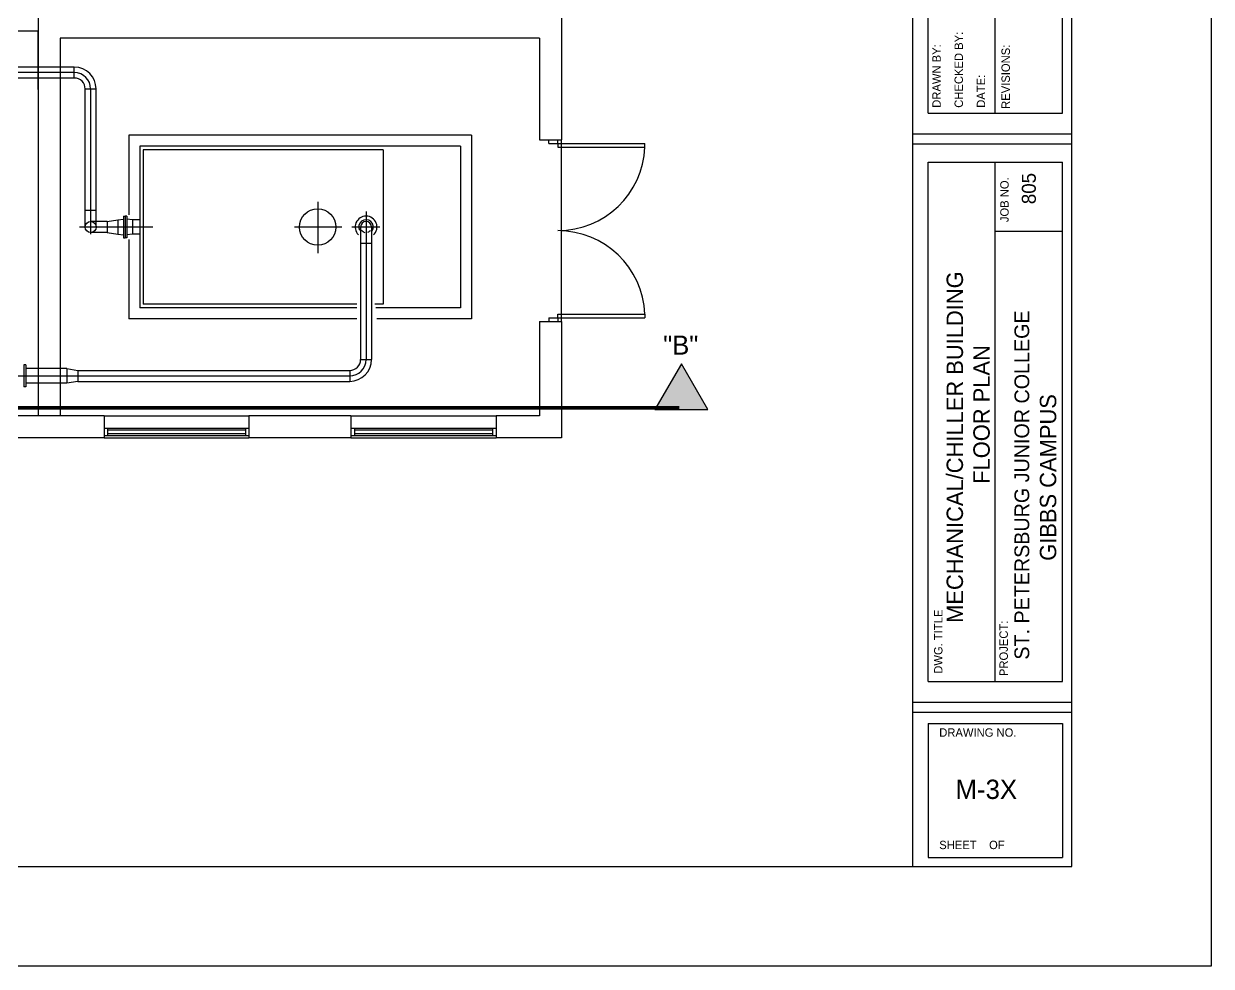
# Model space of a CAD drawing. Extents: x 0 to 3462, y 0 to 2308.
# Drawn here: x 2808 to 3462, y 0 to 519 of the extents above; entities that cross this region are included whole.
import ezdxf
from ezdxf.enums import TextEntityAlignment as Align

# ---------------------------------------------------------------- set-up
doc = ezdxf.new("R2010")
doc.units = 0
doc.header["$LTSCALE"] = 15
doc.linetypes.add('CENTER2', pattern=[0])
for name, color, linetype in [('AWALL', 8, 'CONTINUOUS'), ('CL', 9, 'CENTER2'), ('HW', 2, 'CONTINUOUS'), ('MEQUIP', 4, 'CONTINUOUS'), ('PIPEDIM', 10, 'CONTINUOUS'), ('SLAB1', 8, 'CONTINUOUS'), ('SYM', 3, 'CONTINUOUS'), ('TITLEBLK', 7, 'CONTINUOUS')]:
    doc.layers.add(name, color=color, linetype=linetype)
doc.styles.get("Standard").update_dxf_attribs({"font": 'HAND1.SHX'})

msp = doc.modelspace()

# ---------------------------------------------------------------- linework, layer by layer
at = {"layer": 'AWALL', "color": 0}
for p, q in [((2815.74, 523.06), (2815.74, 303.06)), ((3103.74, 523.06), (3103.74, 455.06)), ((2815.74, 514.91), (2756.64, 514.91)), ((3091.74, 511.06), (2827.74, 511.06)), ((2827.74, 511.06), (2827.74, 303.06)), ((3091.74, 511.06), (3091.74, 455.06)), ((3054.18, 457.56), (2865.56, 457.56)), ((2865.56, 457.56), (2865.56, 413.71)), ((3054.18, 457.56), (3054.18, 356.56)), ((3091.74, 455.06), (3103.74, 455.06)), ((3096.74, 453.06), (3096.74, 455.06)), ((3096.74, 453.06), (3101.74, 453.06)), ((3101.74, 453.06), (3101.74, 455.06)), ((3101.74, 453.06), (3149.74, 453.06)), ((3101.74, 453.06), (3101.74, 451.06)), ((3103.74, 355.06), (3103.74, 455.06)), ((3149.74, 451.06), (3149.74, 453.06)), ((3101.74, 451.06), (3149.74, 451.06)), ((2865.56, 400.15), (2865.56, 356.56)), ((2991.04, 356.56), (2865.56, 356.56)), ((3054.18, 356.56), (3002.14, 356.56)), ((3091.74, 355.06), (3091.74, 303.06)), ((3091.74, 355.06), (3103.74, 355.06)), ((3096.74, 357.06), (3096.74, 355.06)), ((3096.74, 357.06), (3101.74, 357.06)), ((3101.74, 359.06), (3149.74, 359.06)), ((3101.74, 357.06), (3101.74, 359.06)), ((3101.74, 357.06), (3149.74, 357.06)), ((3101.74, 357.06), (3101.74, 355.06)), ((3103.74, 355.06), (3103.74, 291.06)), ((3149.74, 359.06), (3149.74, 357.06)), ((2815.74, 303.06), (2543.74, 303.06)), ((2827.74, 303.06), (2815.74, 303.06)), ((2851.91, 303.06), (2827.74, 303.06)), ((2851.91, 303.06), (2931.74, 303.06)), ((2851.91, 303.06), (2851.91, 291.06)), ((2987.74, 303.06), (2931.74, 303.06)), ((2931.74, 303.06), (2931.74, 291.06)), ((2987.74, 303.06), (3067.74, 303.06)), ((2987.74, 303.06), (2987.74, 291.06)), ((3091.74, 303.06), (3067.74, 303.06)), ((3067.74, 303.06), (3067.74, 291.06)), ((2931.74, 296.11), (2851.91, 296.11)), ((2853.91, 296.11), (2853.91, 292.11)), ((2929.74, 295.11), (2853.91, 295.11)), ((2929.74, 296.11), (2929.74, 292.11)), ((3067.74, 296.11), (2987.74, 296.11)), ((2989.74, 296.11), (2989.74, 292.11)), ((3065.74, 295.11), (2989.74, 295.11)), ((3065.74, 296.11), (3065.74, 292.11)), ((2851.91, 291.06), (2543.74, 291.06)), ((2931.74, 292.11), (2851.91, 292.11)), ((2851.91, 291.06), (2931.74, 291.06)), ((2929.74, 293.11), (2853.91, 293.11)), ((2987.74, 291.06), (2931.74, 291.06)), ((3067.74, 292.11), (2987.74, 292.11)), ((2987.74, 291.06), (3067.74, 291.06)), ((3065.74, 293.11), (2989.74, 293.11)), ((3103.74, 291.06), (3067.74, 291.06))]:
    msp.add_line(p, q, dxfattribs=at)
for centre, start, end in [((3101.74, 453.1), 270, 357.56225), ((3101.74, 357.01), 2.43775, 90)]:
    msp.add_arc(centre, 48.04, start, end, dxfattribs=at)
at = {"layer": 'CL', "color": 0}
for p, q in [((2835.56, 492.09), (2754.86, 492.09)), ((2844.56, 483.08), (2844.56, 403.06)), ((2969.56, 420.93), (2969.56, 392.74)), ((2996.18, 415.61), (2996.18, 334.08)), ((2878.87, 407.06), (2838.46, 407.06)), ((2982.82, 407.06), (2956.71, 407.06)), ((3003.86, 407.06), (2988.39, 407.06)), ((2556.95, 325.08), (2987.18, 325.08))]:
    msp.add_line(p, q, dxfattribs=at)
for centre, start, end in [((2835.56, 483.08), 0, 90), ((2987.18, 334.08), 270, 0)]:
    msp.add_arc(centre, 9, start, end, dxfattribs=at)
at = {"layer": 'HW', "color": 0}
for p, q in [((2835.56, 495.08), (2763.07, 495.08)), ((2835.56, 489.08), (2835.56, 495.08)), ((2835.56, 489.08), (2763.07, 489.08)), ((2841.56, 407.06), (2841.56, 483.08)), ((2841.56, 483.08), (2847.56, 483.08)), ((2847.56, 407.06), (2847.56, 483.08)), ((2847.56, 416.06), (2841.56, 416.06)), ((2862.56, 413.06), (2862.56, 401.06)), ((2862.56, 413.06), (2863.56, 413.06)), ((2853.56, 410.06), (2844.56, 410.06)), ((2853.56, 410.06), (2859.56, 411.06)), ((2853.56, 410.06), (2853.56, 404.06)), ((2859.56, 411.06), (2862.56, 411.32)), ((2859.56, 411.06), (2859.56, 403.06)), ((2993.18, 407.06), (2993.18, 334.08)), ((2999.18, 407.06), (2999.18, 334.08)), ((2853.56, 404.06), (2844.56, 404.06)), ((2853.56, 404.06), (2859.56, 403.06)), ((2859.56, 403.06), (2862.56, 402.75)), ((2862.56, 401.06), (2863.56, 401.06)), ((2999.18, 398.06), (2993.18, 398.06)), ((2993.18, 334.08), (2999.18, 334.08)), ((2808.78, 331.08), (2807.78, 331.08)), ((2807.78, 331.08), (2807.78, 319.08)), ((2808.78, 331.08), (2808.78, 319.08)), ((2831.41, 329.08), (2808.78, 329.08)), ((2831.41, 329.08), (2837.41, 328.08)), ((2831.41, 329.08), (2831.41, 321.08)), ((2837.41, 328.08), (2987.18, 328.08)), ((2837.41, 328.08), (2837.41, 322.08)), ((2987.18, 328.08), (2987.18, 322.08)), ((2831.41, 321.08), (2808.78, 321.08)), ((2837.41, 322.08), (2831.41, 321.08)), ((2837.41, 322.08), (2987.18, 322.08)), ((2808.78, 319.08), (2807.78, 319.08))]:
    msp.add_line(p, q, dxfattribs=at)
msp.add_circle((2844.56, 407.06), 3, dxfattribs=at)
for centre, radius, start, end in [((2835.56, 483.08), 12, 0, 90), ((2835.56, 483.08), 6, 0, 90), ((2996.18, 407.06), 6, 313.50032, 225.15451), ((2996.18, 407.06), 4, 328.2495, 207.00508), ((2996.18, 407.06), 3, 0, 180), ((2996.18, 407.06), 3, 289.58961, 326.52991), ((2996.18, 407.06), 3, 214.87821, 257.87293), ((2987.18, 334.08), 12, 270, 0), ((2987.18, 334.08), 6, 270, 0)]:
    msp.add_arc(centre, radius, start, end, dxfattribs=at)
at = {"layer": 'MEQUIP', "color": 0}
for p, q in [((3048.18, 451.56), (2871.56, 451.56)), ((2871.56, 451.56), (2871.56, 362.56)), ((3048.18, 451.56), (3048.18, 362.56)), ((3005.56, 449.56), (2873.56, 449.56)), ((2873.56, 449.56), (2873.56, 364.56)), ((3005.56, 449.56), (3005.56, 364.56)), ((2864.56, 413.06), (2863.56, 413.06)), ((2863.56, 413.06), (2863.56, 401.06)), ((2864.56, 413.06), (2864.56, 401.06)), ((2867.56, 411.06), (2864.56, 411.32)), ((2867.56, 411.06), (2867.56, 403.06)), ((2871.56, 411.06), (2867.56, 411.06)), ((2864.56, 401.06), (2863.56, 401.06)), ((2867.56, 403.06), (2864.56, 402.75)), ((2871.56, 403.06), (2867.56, 403.06)), ((2991.04, 362.56), (2871.56, 362.56)), ((2991.08, 364.56), (2873.56, 364.56)), ((3005.56, 364.56), (3001.1, 364.56)), ((3048.18, 362.56), (3001.52, 362.56))]:
    msp.add_line(p, q, dxfattribs=at)
msp.add_circle((2969.56, 407.06), 10, dxfattribs=at)
at = {"layer": 'PIPEDIM', "color": 0}
msp.add_lwpolyline([(3155.24, 306.51), (3184.4, 306.51), (3169.82, 331.77)], close=True, dxfattribs=at)
at = {"layer": 'PIPEDIM', "color": 0, "const_width": 2}
msp.add_lwpolyline([(2047.88, 307.48), (3168.64, 307.48)], dxfattribs=at)
at = {"layer": 'PIPEDIM', "color": 0}
for points in [[(3184.4, 306.51), (3169.82, 331.77), (3184.4, 306.51), (3155.24, 306.51)], [(3169.82, 331.77), (3155.24, 306.51), (3184.4, 306.51), (3169.82, 331.77)]]:
    msp.add_solid(points, dxfattribs=at)
at = {"layer": 'SLAB1', "color": 0}
msp.add_line((2815.74, 482.81), (2815.74, 514.92), dxfattribs=at)
at = {"layer": 'TITLEBLK', "color": 0}
for p, q in [((3296.97, 1112.54), (3296.97, 54.85)), ((3384.81, 54.85), (3384.81, 1112.54)), ((3305.69, 469.77), (3305.69, 755.71)), ((3342.62, 469.77), (3342.62, 755.71)), ((3379.56, 469.77), (3379.56, 755.71)), ((3305.69, 469.77), (3379.56, 469.77)), ((3296.97, 458.36), (3384.81, 458.36)), ((3296.97, 452.85), (3384.81, 452.85)), ((3305.69, 156.84), (3305.69, 442.79)), ((3305.69, 442.79), (3379.56, 442.79)), ((3342.62, 156.84), (3342.62, 442.79)), ((3379.56, 156.84), (3379.56, 442.79)), ((3342.62, 404.76), (3379.56, 404.76)), ((3305.69, 156.84), (3379.56, 156.84)), ((3296.97, 145.43), (3384.81, 145.43)), ((3296.97, 139.92), (3384.81, 139.92)), ((3305.69, 133.76), (3305.69, 59.88)), ((3305.69, 133.76), (3379.56, 133.76)), ((3379.56, 133.76), (3379.56, 59.88)), ((3305.69, 59.88), (3379.56, 59.88)), ((1793.28, 54.85), (3384.81, 54.85))]:
    msp.add_line(p, q, dxfattribs=at)
msp.add_lwpolyline([(1730.76, 0), (1730.76, 1153.84), (3461.53, 1153.84), (3461.53, 0), (1730.76, 0)], close=True, dxfattribs=at)

# ---------------------------------------------------------------- texts
at = {"layer": 'PIPEDIM', "color": 0}
msp.add_text('"B"', height=10.5, dxfattribs=at).set_placement((3169.46, 342.04), align=Align.MIDDLE)
at = {"layer": 'SYM', "color": 0}
msp.add_text('FLOOR PLAN', height=9.014, rotation=90, dxfattribs=at).set_placement((3339.56, 265.65))
msp.add_text('M-3X', height=10.619, dxfattribs=at).set_placement((3320.71, 92.12))
at = {"layer": 'TITLEBLK', "color": 0}
for s, height, p in [('CHECKED BY:', 4.6172, (3324.82, 472.71)), ('DRAWN BY:', 4.617, (3312.6, 472.71)), ('REVISIONS:', 4.617, (3350.66, 472.11)), ('DATE:', 4.617, (3337.04, 472.71)), ('JOB NO.', 4.617, (3349.99, 409.73)), ('MECHANICAL/CHILLER BUILDING', 9.0144, (3324.84, 189.07)), ('ST. PETERSBURG JUNIOR COLLEGE', 8.113, (3361.3, 168.82)), ('GIBBS CAMPUS', 9.0144, (3376.18, 223.26)), ('DWG. TITLE', 4.617, (3313.54, 161.07)), ('PROJECT:', 4.617, (3349.54, 159.78))]:
    msp.add_text(s, height=height, rotation=90, dxfattribs=at).set_placement(p)
msp.add_text('805', height=7.695, rotation=90, dxfattribs=at).set_placement((3361.09, 428.23), align=Align.MIDDLE)
for s, p in [('DRAWING NO.', (3311.76, 126.39)), ('SHEET    OF     ', (3311.76, 64.5))]:
    msp.add_text(s, height=4.6172, dxfattribs=at).set_placement(p)

doc.saveas('drawing.dxf')
